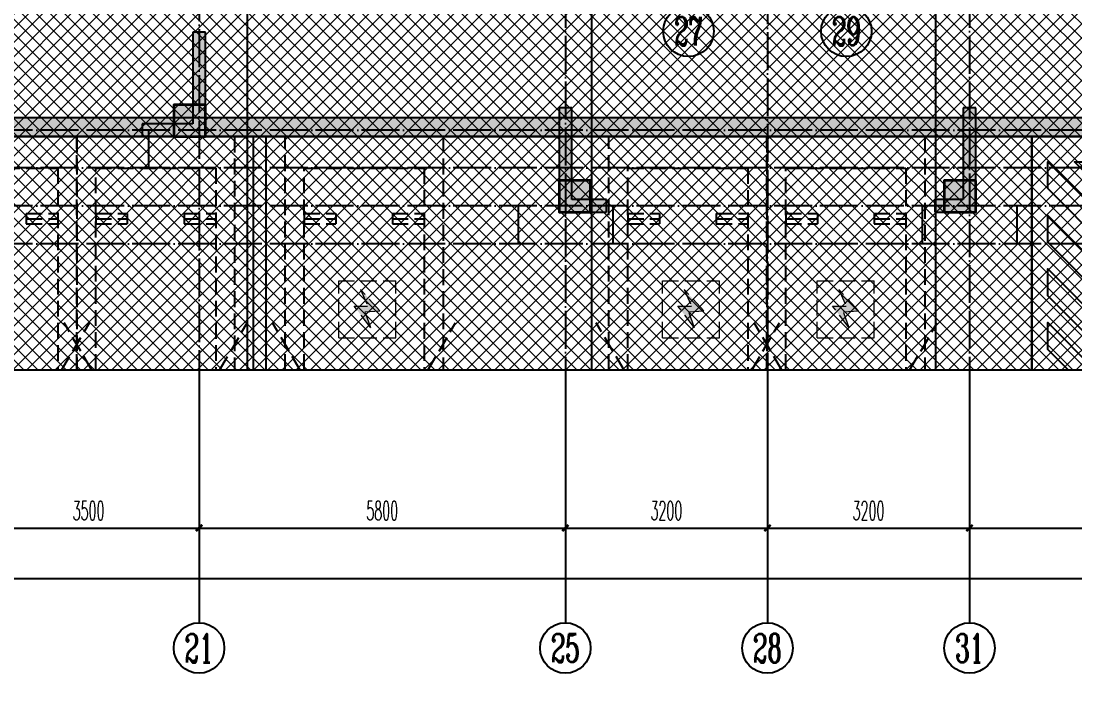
# Model space of a CAD drawing. Extents: x 27938 to 1507990, y 110129 to 923079.
# Drawn here: x 686473 to 703161, y 564197 to 575054 of the extents above; entities that cross this region are included whole.
import ezdxf
from ezdxf.enums import TextEntityAlignment as Align
from ezdxf.xclip import XClip

# ---------------------------------------------------------------- set-up
doc = ezdxf.new("R2010")
doc.units = 0
doc.header["$LTSCALE"] = 1000
doc.header["$MEASUREMENT"] = 0
doc.header["$XCLIPFRAME"] = 0
for name, pattern in [('5、6、7#楼参照$0$DASH', [0.35, 0.25, -0.1]), ('DASH', [0.35, 0.25, -0.1]), ('DOTE', [2.42, 2, -0.2, 0.02, -0.2])]:
    doc.linetypes.add(name, pattern=pattern)
for name, color, linetype in [('----建筑底图', 8, 'Continuous'), ('AXIS', 3, 'Continuous'), ('AXIS_TEXT', 7, 'Continuous'), ('COLUMN', 9, 'Continuous'), ('DOTE', 1, 'Continuous'), ('HS-A-停车位（标准）', 9, 'Continuous'), ('HS-A-停车场-无障碍', 85, 'Continuous'), ('HS-A-墙-砖', 2, 'Continuous'), ('HS-A-墙-砼', 41, 'Continuous'), ('PUB_HATCH', 8, 'Continuous'), ('建-墙-填充', 8, 'Continuous')]:
    doc.layers.add(name, color=color, linetype=linetype)
for name, color, linetype, lineweight in [('AE-PARKING', 70, '5、6、7#楼参照$0$DASH', 13), ('填充', 251, 'Continuous', 5), ('砼柱', 2, 'Continuous', 35)]:
    doc.layers.add(name, color=color, linetype=linetype, lineweight=lineweight)
doc.styles.add('_TCH_AXIS', font='COMPLEX', dxfattribs={"bigfont": 'GBCBIG'})
doc.styles.add('_TCH_DIM_T3', font='SIMPLEX.shx', dxfattribs={"width": 0.494118, "bigfont": 'GBCBIG.shx'})
doc.styles.add('COMPLEX', font='COMPLEX')
doc.dimstyles.new('_TCH_ARCH&&100', dxfattribs={"dimtxt": 297.5, "dimasz": 100, "dimexe": 250, "dimexo": 300, "dimgap": 126.25, "dimtad": 1, "dimdec": 0, "dimzin": 0, "dimdsep": 46, "dimtxsty": '_TCH_DIM_T3', "dimblk": 'ARCHTICK', "dimcen": 0.09, "dimclrt": 4, "dimazin": 2, "dimtfac": 1, "dimtdec": 0, "dimtix": 1, "dimtmove": 2, "dimatfit": 3, "dimfxl": 100, "dimtolj": 1, "dimtzin": 0, "dimarcsym": 0})

# ---------------------------------------------------------------- blocks, each defined once
blk = doc.blocks.new('A$C25A378E3')
at = {"layer": 'HS-A-停车位（标准）', "color": 0, "linetype": 'DASH'}
for p, q in [((300, 4280), (800, 4280)), ((300, 4280), (300, 4120)), ((300, 4200), (800, 4200)), ((800, 4280), (800, 4120)), ((1700, 4280), (2200, 4280)), ((1700, 4280), (1700, 4120)), ((1700, 4200), (2200, 4200)), ((2200, 4280), (2200, 4120)), ((300, 4120), (800, 4120)), ((1700, 4120), (2200, 4120)), ((300, 1700), (-200, 2550)), ((2200, 1700), (2700, 2550))]:
    blk.add_line(p, q, dxfattribs=at)
for points in [[(0, 5500), (2500, 5500), (2500, 0), (0, 0)], [(300, 5000), (2200, 5000), (2200, 0), (300, 0)]]:
    blk.add_lwpolyline(points, close=True, dxfattribs=at)
blk = doc.blocks.new('充电车位')
at = {"layer": 'AE-PARKING', "linetype": 'ByBlock'}
h = blk.add_hatch(color=0, dxfattribs=at)
h.dxf.hatch_style = 1
h.paths.add_polyline_path([(-1007586, -1042638), (-1007474, -1042375), (-1007689, -1042375), (-1007425, -1042030), (-1007515, -1042282), (-1007279, -1042298)])
at = {"layer": 'AE-PARKING', "color": 0}
for p, q in [((-1007929, -1041873), (-1007029, -1041873)), ((-1007929, -1041873), (-1007929, -1042773)), ((-1007029, -1041873), (-1007029, -1042773)), ((-1007929, -1042773), (-1007029, -1042773))]:
    blk.add_line(p, q, dxfattribs=at)
at = {"layer": 'AE-PARKING', "color": 0, "linetype": 'ByBlock'}
for p, q in [((-1007425, -1042030), (-1007689, -1042375)), ((-1007425, -1042030), (-1007515, -1042282)), ((-1007279, -1042298), (-1007586, -1042638)), ((-1007515, -1042282), (-1007279, -1042298)), ((-1007689, -1042375), (-1007474, -1042375)), ((-1007586, -1042638), (-1007474, -1042375))]:
    blk.add_line(p, q, dxfattribs=at)
blk = doc.blocks.new('无障碍车位')
at = {"layer": 'HS-A-停车场-无障碍', "color": 0}
for p, q in [((-2000, 3550), (-2500, 2700)), ((-300, 3550), (200, 2700)), ((-2000, 2550), (-2500, 1700)), ((-300, 2550), (200, 1700)), ((-2000, 1080), (-1500, 1080)), ((-2000, 920), (-2000, 1080)), ((-1500, 920), (-1500, 1080)), ((-800, 1080), (-300, 1080)), ((-800, 920), (-800, 1080)), ((-300, 920), (-300, 1080)), ((-2000, 1000), (-1500, 1000)), ((-2000, 920), (-1500, 920)), ((-800, 1000), (-300, 1000)), ((-800, 920), (-300, 920))]:
    blk.add_line(p, q, dxfattribs=at)
for points in [[(1300, -300), (1300, 5200), (-2400, 5200), (-2400, -300)], [(-300, 5200), (-300, 200), (-2000, 200), (-2000, 5200)], [(100, 5200), (1300, 5200), (1300, -300), (100, -300)]]:
    blk.add_lwpolyline(points, close=True, dxfattribs=at)
for points in [[(150, 4394), (150, 4800), (168, 4800), (1050, 3918), (1050, 3494), (150, 4394)], [(593, 4800), (1017, 4800), (1050, 4767), (1050, 4343), (593, 4800)], [(150, 3546), (150, 3970), (1050, 3070), (1050, 2646), (150, 3546)], [(150, 2697), (150, 3121), (1050, 2221), (1050, 1797), (150, 2697)], [(150, 1849), (150, 2273), (1050, 1373), (1050, 949), (150, 1849)], [(150, 1000), (150, 1424), (1050, 524), (1050, 100), (150, 1000)], [(150, 151), (150, 576), (626, 100), (201, 100), (150, 151)]]:
    blk.add_lwpolyline(points, dxfattribs=at)
for points in [[(-1646, 3073, 0.317699), (-1552, 3007), (-1207, 3007), (-1190, 2877), (-1412, 2877, 1), (-1412, 2747), (-1173, 2747), (-1154, 2602, 1), (-896, 2636), (-959, 3112, 0.376373), (-1058, 3199), (-1525, 3199), (-1658, 3574, 1), (-1805, 3522), (-1646, 3073)], [(-874, 2774, 1.763575), (-1517, 3239), (-1416, 3239, -1.6624), (-888, 2878), (-874, 2774)]]:
    blk.add_lwpolyline(points, format="xyb", dxfattribs=at)
blk.add_circle((-1068, 2349), 123, dxfattribs=at)
blk = doc.blocks.new('GFDGFSDFGD')
at = {"layer": 'PUB_HATCH'}
for points in [[(448217, 365524), (449217, 365524), (449217, 367174), (449017, 367174), (449017, 365724), (448217, 365724)], [(455567, 364324), (455567, 364524), (455017, 364524), (455017, 365974), (454817, 365974), (454817, 364324)], [(460767, 364324), (461417, 364324), (461417, 365974), (461217, 365974), (461217, 364524), (460767, 364524)]]:
    blk.add_hatch(color=0, dxfattribs=at).paths.add_polyline_path(points)
at = {"layer": 'COLUMN', "color": 0}
for p, q in [((449217, 367174), (449017, 367174)), ((449017, 367174), (449017, 365724)), ((449217, 365524), (449217, 367174)), ((455017, 365974), (454817, 365974)), ((454817, 365974), (454817, 364324)), ((455017, 364524), (455017, 365974)), ((461417, 365974), (461217, 365974)), ((461217, 365974), (461217, 364524)), ((461417, 364324), (461417, 365974)), ((449017, 365724), (448217, 365724)), ((448217, 365724), (448217, 365524)), ((448217, 365524), (449217, 365524)), ((455567, 364524), (455017, 364524)), ((455567, 364324), (455567, 364524)), ((461217, 364524), (460767, 364524)), ((460767, 364524), (460767, 364324)), ((454817, 364324), (455567, 364324)), ((460767, 364324), (461417, 364324))]:
    blk.add_line(p, q, dxfattribs=at)
blk = doc.blocks.new('A$C74D73064')
at = {"layer": 'PUB_HATCH'}
for points in [[(15716.8, 55022.3), (15216.8, 55022.3), (15216.8, 54522.3), (15716.8, 54522.3)], [(21816.8, 53822.3), (21316.8, 53822.3), (21316.8, 53322.3), (21816.8, 53322.3)], [(27916.8, 53822.3), (27416.8, 53822.3), (27416.8, 53322.3), (27916.8, 53322.3)]]:
    blk.add_hatch(color=0, dxfattribs=at).paths.add_polyline_path(points)
at = {"layer": '填充'}
h = blk.add_hatch(dxfattribs=at)
h.set_pattern_fill('ANSI37', color=0, scale=100, style=0)
h.set_pattern_definition([(45, (-58932.6, 57522.26), (-112.2532, 112.2532), []), (135, (-58932.6, 57522.26), (-112.2532, -112.2532), [])])
h.paths.add_polyline_path([(-1883.2, 67422.3), (-1883.3, 65922.3), (-4383.2, 65922.3), (-4383.2, 63622.3), (-1883.2, 63622.3), (-1883.2, 61422.5), (-6483.1, 61422.5), (-6483.1, 58222.5), (-1733.2, 58222.5), (-1733.2, 57522.3), (966.8, 57522.3), (966.8, 59622.3), (1116.8, 59622.2), (1116.8, 61422.4), (1116.8, 61422.5), (1116.8, 67422.3)], flags=16)
h.paths.add_polyline_path([(28617.1, 63622.3), (28617.1, 65922.3), (26117.1, 65922.3), (26117.1, 67422.3), (23117.1, 67422.3), (23116.8, 61422.5), (18516.8, 61422.5), (18516.8, 58222.5), (23266.8, 58222.5), (23266.8, 57522.3), (25966.8, 57522.3), (25966.8, 59622.3), (26416.8, 59622.3), (26416.8, 61422.5), (26116.8, 61422.5), (26117.1, 63622.3)], flags=16)
h.paths.add_polyline_path([(-14883.2, 70322.3), (39116.7, 70322.3), (39116.7, 50822.3), (-14883.2, 50822.3)])
at = {"layer": '建-墙-填充'}
for points in [[(2682.1, 54620.3), (2682.4, 54522.3), (16580, 54522.3), (16580, 54822.3), (2682.4, 54822.3)], [(16580, 54822.3), (16580, 54522.3), (38716.8, 54522.3), (38416.8, 54822.3)]]:
    blk.add_hatch(color=0, dxfattribs=at).paths.add_polyline_path(points)
at = {"color": 0}
blk.add_lwpolyline([(-14883.2, 70322.3), (39116.7, 70322.3), (39116.7, 50822.3), (-14883.2, 50822.3)], close=True, dxfattribs=at)
at = {"layer": 'DOTE', "color": 0}
for p, q in [((16380, 128076.6), (16380, 3986.3)), ((21830, 128076.6), (21830, 3986.3)), ((27280, 128076.6), (27280, 3986.3)), ((186069.2, 54519.3), (-82096.5, 54519.3))]:
    blk.add_line(p, q, dxfattribs=at)
at = {"layer": 'HS-A-墙-砖', "color": 0}
for p, q in [((16480, 49269.3), (16480, 54522.3)), ((16680, 49269.3), (16680, 54522.3))]:
    blk.add_line(p, q, dxfattribs=at)
at = {"layer": 'HS-A-墙-砼', "color": 0}
for p, q in [((2682.4, 54822.3), (16580, 54822.3)), ((16580, 54822.3), (38416.8, 54822.3)), ((2682.4, 54522.3), (16580, 54522.3)), ((16580, 54522.3), (38716.8, 54522.3))]:
    blk.add_line(p, q, dxfattribs=at)
at = {"layer": 'PUB_HATCH', "color": 0}
for points in [[(15716.8, 55022.3), (15216.8, 55022.3), (15216.8, 54522.3), (15716.8, 54522.3)], [(21816.8, 53822.3), (21316.8, 53822.3), (21316.8, 53322.3), (21816.8, 53322.3)], [(27916.8, 53822.3), (27416.8, 53822.3), (27416.8, 53322.3), (27916.8, 53322.3)]]:
    blk.add_lwpolyline(points, close=True, dxfattribs=at)
at = {"layer": '砼柱', "color": 0, "lineweight": 35}
for points in [[(15716.8, 55022.3), (15216.8, 55022.3), (15216.8, 54522.3), (15716.8, 54522.3)], [(21816.8, 53822.3), (21316.8, 53822.3), (21316.8, 53322.3), (21816.8, 53322.3)], [(27916.8, 53822.3), (27416.8, 53822.3), (27416.8, 53322.3), (27916.8, 53322.3)]]:
    blk.add_lwpolyline(points, close=True, dxfattribs=at)
at = {"color": 169}
blk.add_blockref('GFDGFSDFGD', (-433499.8, -311001.5), dxfattribs=at)
at = {"layer": 'AE-PARKING', "color": 169, "xscale": -0.9999999999999998, "rotation": 180.0025062727504}
for p in [(1025804.9, -990495), (1030931.9, -990495), (1033381.2, -990495)]:
    blk.add_blockref('充电车位', p, dxfattribs=at)
at = {"layer": 'HS-A-停车位（标准）', "color": 169, "linetype": 'DASH', "rotation": 0.000644038787326284}
for p in [(11180.1, 49019.3), (13680.1, 49019.3), (16980.1, 49019.2), (22107.1, 49019.2), (24607.1, 49019.3)]:
    blk.add_blockref('A$C25A378E3', p, dxfattribs=at)
at = {"layer": 'HS-A-停车场-无障碍', "color": 169, "rotation": 180}
blk.add_blockref('无障碍车位', (30105, 54219.8), dxfattribs=at)
blk = doc.blocks.new('HFHFTHFD')
at = {"layer": 'DOTE', "color": 0, "linetype": 'DOTE', "ltscale": 0.3}
for p, q in [((454917, 604549), (454917, 593449)), ((461316, 604549), (461317, 593449)), ((449117, 601749), (449117, 593449)), ((458117, 600249), (458117, 593449)), ((472617, 597249), (418617, 597249)), ((448317, 597249), (448317, 596649)), ((472617, 596649), (418617, 596649)), ((472617, 596049), (418617, 596049)), ((454167, 596049), (454167, 595449)), ((455667, 596049), (455667, 595449)), ((460567, 596049), (460567, 595449)), ((462067, 596049), (462067, 595449)), ((472617, 595449), (418617, 595449))]:
    blk.add_line(p, q, dxfattribs=at)
blk = doc.blocks.new('_ArchTick')
at = {"color": 0, "linetype": 'ByBlock', "const_width": 0.4}
blk.add_lwpolyline([(-0.5, -0.5), (0.5, 0.5)], dxfattribs=at)
blk = doc.blocks.new('*D382')
at = {"layer": 'AXIS', "color": 0, "lineweight": -2}
for p, q in [((701492, 569229), (701492, 566779)), ((707292, 569229), (707292, 566779)), ((701492, 567029), (707292, 567029))]:
    blk.add_line(p, q, dxfattribs=at)
at = {"layer": 'Defpoints', "color": 0}
for p in [(701492, 569529), (707292, 569529), (707292, 567029)]:
    blk.add_point(p, dxfattribs=at)
at = {"layer": 'AXIS', "color": 0, "lineweight": -2, "xscale": 100, "yscale": 100, "zscale": 100, "rotation": 180}
blk.add_blockref('_ArchTick', (701492, 567029), dxfattribs=at)
at = {"layer": 'AXIS', "color": 0, "lineweight": -2, "xscale": 100, "yscale": 100, "zscale": 100}
blk.add_blockref('_ArchTick', (707292, 567029), dxfattribs=at)
at = {"layer": 'AXIS', "color": 4, "insert": (704392, 567304), "char_height": 297.5, "attachment_point": 5, "style": '_TCH_DIM_T3'}
blk.add_mtext('\\A1;5800', dxfattribs=at)
blk = doc.blocks.new('*D383')
at = {"layer": 'AXIS', "color": 0, "lineweight": -2}
for p, q in [((698292, 569229), (698292, 566779)), ((701492, 569229), (701492, 566779)), ((698292, 567029), (701492, 567029))]:
    blk.add_line(p, q, dxfattribs=at)
at = {"layer": 'Defpoints', "color": 0}
for p in [(698292, 569529), (701492, 569529), (701492, 567029)]:
    blk.add_point(p, dxfattribs=at)
at = {"layer": 'AXIS', "color": 0, "lineweight": -2, "xscale": 100, "yscale": 100, "zscale": 100, "rotation": 180}
blk.add_blockref('_ArchTick', (698292, 567029), dxfattribs=at)
at = {"layer": 'AXIS', "color": 0, "lineweight": -2, "xscale": 100, "yscale": 100, "zscale": 100}
blk.add_blockref('_ArchTick', (701492, 567029), dxfattribs=at)
at = {"layer": 'AXIS', "color": 4, "insert": (699892, 567304), "char_height": 297.5, "attachment_point": 5, "style": '_TCH_DIM_T3'}
blk.add_mtext('\\A1;3200', dxfattribs=at)
blk = doc.blocks.new('*D384')
at = {"layer": 'AXIS', "color": 0, "lineweight": -2}
for p, q in [((695092, 569229), (695092, 566779)), ((698292, 569229), (698292, 566779)), ((695092, 567029), (698292, 567029))]:
    blk.add_line(p, q, dxfattribs=at)
at = {"layer": 'Defpoints', "color": 0}
for p in [(695092, 569529), (698292, 569529), (698292, 567029)]:
    blk.add_point(p, dxfattribs=at)
at = {"layer": 'AXIS', "color": 0, "lineweight": -2, "xscale": 100, "yscale": 100, "zscale": 100, "rotation": 180}
blk.add_blockref('_ArchTick', (695092, 567029), dxfattribs=at)
at = {"layer": 'AXIS', "color": 0, "lineweight": -2, "xscale": 100, "yscale": 100, "zscale": 100}
blk.add_blockref('_ArchTick', (698292, 567029), dxfattribs=at)
at = {"layer": 'AXIS', "color": 4, "insert": (696692, 567304), "char_height": 297.5, "attachment_point": 5, "style": '_TCH_DIM_T3'}
blk.add_mtext('\\A1;3200', dxfattribs=at)
blk = doc.blocks.new('*D385')
at = {"layer": 'AXIS', "color": 0, "lineweight": -2}
for p, q in [((689292, 569229), (689292, 566779)), ((695092, 569229), (695092, 566779)), ((689292, 567029), (695092, 567029))]:
    blk.add_line(p, q, dxfattribs=at)
at = {"layer": 'Defpoints', "color": 0}
for p in [(689292, 569529), (695092, 569529), (695092, 567029)]:
    blk.add_point(p, dxfattribs=at)
at = {"layer": 'AXIS', "color": 0, "lineweight": -2, "xscale": 100, "yscale": 100, "zscale": 100, "rotation": 180}
blk.add_blockref('_ArchTick', (689292, 567029), dxfattribs=at)
at = {"layer": 'AXIS', "color": 0, "lineweight": -2, "xscale": 100, "yscale": 100, "zscale": 100}
blk.add_blockref('_ArchTick', (695092, 567029), dxfattribs=at)
at = {"layer": 'AXIS', "color": 4, "insert": (692192, 567304), "char_height": 297.5, "attachment_point": 5, "style": '_TCH_DIM_T3'}
blk.add_mtext('\\A1;5800', dxfattribs=at)
blk = doc.blocks.new('*D386')
at = {"layer": 'AXIS', "color": 0, "lineweight": -2}
for p, q in [((685792, 569229), (685792, 566779)), ((689292, 569229), (689292, 566779)), ((685792, 567029), (689292, 567029))]:
    blk.add_line(p, q, dxfattribs=at)
at = {"layer": 'Defpoints', "color": 0}
for p in [(685792, 569529), (689292, 569529), (689292, 567029)]:
    blk.add_point(p, dxfattribs=at)
at = {"layer": 'AXIS', "color": 0, "lineweight": -2, "xscale": 100, "yscale": 100, "zscale": 100, "rotation": 180}
blk.add_blockref('_ArchTick', (685792, 567029), dxfattribs=at)
at = {"layer": 'AXIS', "color": 0, "lineweight": -2, "xscale": 100, "yscale": 100, "zscale": 100}
blk.add_blockref('_ArchTick', (689292, 567029), dxfattribs=at)
at = {"layer": 'AXIS', "color": 4, "insert": (687542, 567304), "char_height": 297.5, "attachment_point": 5, "style": '_TCH_DIM_T3'}
blk.add_mtext('\\A1;3500', dxfattribs=at)
blk = doc.blocks.new('*D394')
at = {"layer": 'AXIS', "color": 0, "lineweight": -2}
for p, q in [((660692, 569229), (660692, 565979)), ((710892, 569229), (710892, 565979)), ((660692, 566229), (710892, 566229))]:
    blk.add_line(p, q, dxfattribs=at)
at = {"layer": 'Defpoints', "color": 0}
for p in [(660692, 569529), (710892, 569529), (710892, 566229)]:
    blk.add_point(p, dxfattribs=at)
at = {"layer": 'AXIS', "color": 0, "lineweight": -2, "xscale": 100, "yscale": 100, "zscale": 100, "rotation": 180}
blk.add_blockref('_ArchTick', (660692, 566229), dxfattribs=at)
at = {"layer": 'AXIS', "color": 0, "lineweight": -2, "xscale": 100, "yscale": 100, "zscale": 100}
blk.add_blockref('_ArchTick', (710892, 566229), dxfattribs=at)
at = {"layer": 'AXIS', "color": 4, "insert": (685792, 566504), "char_height": 297.5, "attachment_point": 5, "style": '_TCH_DIM_T3'}
blk.add_mtext('\\A1;50200', dxfattribs=at)
blk = doc.blocks.new('_AXISO')
at = {"color": 0}
blk.add_circle((0, 0), 0.5, dxfattribs=at)
at = {"layer": 'AXIS_TEXT', "color": 0, "style": 'COMPLEX', "width": 1.041667}
blk.add_attdef('A', text='', height=0.56, dxfattribs=at).set_placement((-0.25, -0.28), (0.25, -0.28), align=Align.FIT)

msp = doc.modelspace()

# ---------------------------------------------------------------- linework, layer by layer
at = {"layer": 'AXIS', "color": 8}
for p, q in [((689291.8, 569528.9), (689291.8, 565528.9)), ((695091.8, 569529), (695091.8, 565529)), ((698291.8, 569528.9), (698291.8, 565528.9)), ((701491.8, 569528.9), (701491.8, 565528.9))]:
    msp.add_line(p, q, dxfattribs=at)

# ---------------------------------------------------------------- block references
at = {"layer": '----建筑底图', "color": 169}
ref = msp.add_blockref('A$C74D73064', (673675, 518706.7), dxfattribs=at)
XClip(ref).set_block_clipping_path([(-14883.2465648082, 50822.2568892687), (39116.7403027331, 70322.2568880918)])
at = {"layer": '----建筑底图', "color": 8}
msp.add_blockref('GFDGFSDFGD', (240175.2, 207705.2), dxfattribs=at)
at = {"color": 169}
msp.add_blockref('HFHFTHFD', (240175.2, -23919.9), dxfattribs=at)
at = {"layer": 'AXIS', "color": 8}
ref = msp.add_blockref('_AXISO', (697041.8, 574892.7), dxfattribs=dict(at, xscale=800, yscale=800, zscale=800))
ref.add_attrib('A', '27', dxfattribs={"layer": 'AXIS_TEXT', "color": 8, "ltscale": 0.5, "height": 452.55, "style": '_TCH_AXIS', "width": 0.617647}).set_placement((696815.5, 574666.4), (697268.1, 574666.4), align=Align.FIT)
ref = msp.add_blockref('_AXISO', (699541.8, 574892.7), dxfattribs=dict(at, xscale=800, yscale=800, zscale=800))
ref.add_attrib('A', '29', dxfattribs={"layer": 'AXIS_TEXT', "color": 8, "ltscale": 0.5, "height": 452.55, "style": '_TCH_AXIS', "width": 0.617647}).set_placement((699315.5, 574666.4), (699768.1, 574666.4), align=Align.FIT)
ref = msp.add_blockref('_AXISO', (689291.8, 565128.9), dxfattribs=dict(at, xscale=800, yscale=800, zscale=800))
ref.add_attrib('A', '21', dxfattribs={"layer": 'AXIS_TEXT', "color": 8, "ltscale": 0.5, "height": 452.55, "style": '_TCH_AXIS', "width": 0.724138}).set_placement((689065.5, 564902.6), (689518.1, 564902.6), align=Align.FIT)
ref = msp.add_blockref('_AXISO', (695091.8, 565129), dxfattribs=dict(at, xscale=800, yscale=800, zscale=800))
ref.add_attrib('A', '25', dxfattribs={"layer": 'AXIS_TEXT', "color": 8, "ltscale": 0.5, "height": 452.55, "style": '_TCH_AXIS', "width": 0.617647}).set_placement((694865.5, 564902.7), (695318, 564902.7), align=Align.FIT)
ref = msp.add_blockref('_AXISO', (698291.8, 565128.9), dxfattribs=dict(at, xscale=800, yscale=800, zscale=800))
ref.add_attrib('A', '28', dxfattribs={"layer": 'AXIS_TEXT', "color": 8, "ltscale": 0.5, "height": 452.55, "style": '_TCH_AXIS', "width": 0.617647}).set_placement((698065.5, 564902.6), (698518.1, 564902.6), align=Align.FIT)
ref = msp.add_blockref('_AXISO', (701491.8, 565128.9), dxfattribs=dict(at, xscale=800, yscale=800, zscale=800))
ref.add_attrib('A', '31', dxfattribs={"layer": 'AXIS_TEXT', "color": 8, "ltscale": 0.5, "height": 452.55, "style": '_TCH_AXIS', "width": 0.75}).set_placement((701265.5, 564902.6), (701718.1, 564902.6), align=Align.FIT)

# ---------------------------------------------------------------- dimensions: what is measured, and where the dimension line sits
for p1, p2, distance, picture, middle in [((660691.8, 569528.9), (710891.8, 569528.9), -3300, '*D394', (685791.8, 566503.9)), ((685791.8, 569528.9), (689291.8, 569528.9), -2500, '*D386', (687541.8, 567303.9)), ((689291.8, 569528.9), (695091.8, 569528.9), -2500, '*D385', (692191.8, 567303.9)), ((695091.8, 569528.9), (698291.8, 569528.9), -2500, '*D384', (696691.8, 567303.9)), ((698291.8, 569528.9), (701491.8, 569528.9), -2500, '*D383', (699891.8, 567303.9)), ((701491.8, 569528.9), (707291.8, 569528.9), -2500, '*D382', (704391.8, 567303.9))]:
    dim = msp.add_aligned_dim(p1=p1, p2=p2, distance=distance, dimstyle='_TCH_ARCH&&100', dxfattribs=at)
    dim.commit()
    dim.dimension.update_dxf_attribs({"geometry": picture, "text_midpoint": middle})

doc.saveas('drawing.dxf')
